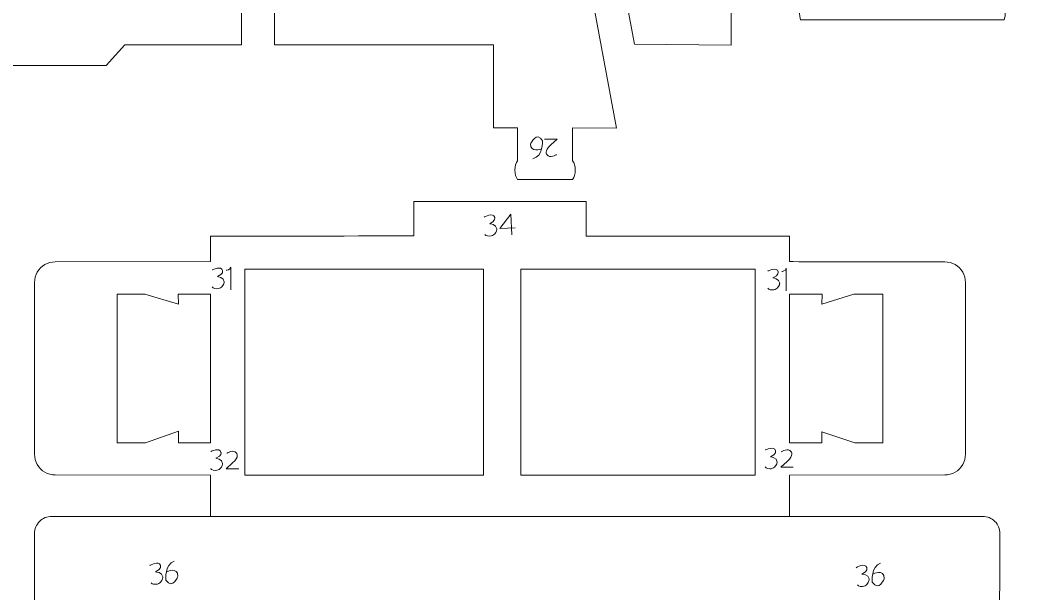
# Model space of a CAD drawing. Header units: centimetres. Extents: x -25 to 25, y -32.5 to 32.5.
# Drawn here: x -17.67 to -8.44, y -6.64 to -1.34 of the extents above; entities that cross this region are included whole.
import ezdxf

# ---------------------------------------------------------------- set-up
doc = ezdxf.new("R2010")
doc.units = ezdxf.units.CM
doc.header["$MEASUREMENT"] = 0
doc.layers.add('Capa 1', color=7, linetype='Continuous')

msp = doc.modelspace()

# ---------------------------------------------------------------- linework, layer by layer
at = {"layer": 'Capa 1', "color": 250, "lineweight": 9}
for points, knots in [([(-10.78065, -0.85936), (-10.78065, -0.85936), (-10.78267, -0.60001), (-10.78267, -0.60001), (-10.78267, -0.60001), (-10.78267, -0.60001), (-11.08868, -0.60018), (-11.08868, -0.60018), (-11.08868, -0.60018), (-11.08868, -0.60018), (-11.08874, -1.56915), (-11.08874, -1.56915), (-11.08874, -1.56915), (-11.08874, -1.56915), (-11.98313, -1.56216), (-11.98313, -1.56216), (-11.98313, -1.56216), (-11.98313, -1.56216), (-12.07889, -1.04873), (-12.07889, -1.04873)], [0, 0, 0, 0, 0.1666667, 0.1666667, 0.1666667, 0.1666667, 0.3333333, 0.3333333, 0.3333333, 0.3333333, 0.5, 0.5, 0.5, 0.5, 0.6666667, 0.6666667, 0.6666667, 0.6666667, 1, 1, 1, 1]), ([(-15.61772, -0.94447), (-15.61772, -0.94447), (-15.61777, -1.56881), (-15.61777, -1.56881), (-15.61777, -1.56881), (-15.61777, -1.56881), (-16.69825, -1.56871), (-16.69825, -1.56871), (-16.69825, -1.56871), (-16.69825, -1.56871), (-16.86813, -1.75963), (-16.86813, -1.75963), (-16.86813, -1.75963), (-16.86813, -1.75963), (-17.82497, -1.75956), (-17.82497, -1.75956), (-17.82497, -1.75956), (-17.82497, -1.75956), (-17.82499, -2.06556), (-17.82499, -2.06556)], [0, 0, 0, 0, 0.1666667, 0.1666667, 0.1666667, 0.1666667, 0.3333333, 0.3333333, 0.3333333, 0.3333333, 0.5, 0.5, 0.5, 0.5, 0.6666667, 0.6666667, 0.6666667, 0.6666667, 1, 1, 1, 1]), ([(-13.06501, -2.64046), (-13.06501, -2.64046), (-13.065, -2.33446), (-13.065, -2.33446), (-13.065, -2.33446), (-13.065, -2.33446), (-13.28825, -2.33444), (-13.28825, -2.33444), (-13.28825, -2.33444), (-13.28825, -2.33444), (-13.28819, -1.56897), (-13.28819, -1.56897), (-13.28819, -1.56897), (-13.28819, -1.56897), (-15.31177, -1.56881), (-15.31177, -1.56881), (-15.31177, -1.56881), (-15.31177, -1.56881), (-15.31174, -0.93998), (-15.31174, -0.93998)], [0, 0, 0, 0, 0.1666667, 0.1666667, 0.1666667, 0.1666667, 0.3333333, 0.3333333, 0.3333333, 0.3333333, 0.5, 0.5, 0.5, 0.5, 0.6666667, 0.6666667, 0.6666667, 0.6666667, 1, 1, 1, 1]), ([(-12.5547, -2.6405), (-12.5547, -2.6405), (-12.55468, -2.3345), (-12.55468, -2.3345), (-12.55468, -2.3345), (-12.55468, -2.3345), (-12.14952, -2.33899), (-12.14952, -2.33899), (-12.14952, -2.33899), (-12.14952, -2.33899), (-12.37816, -1.10734), (-12.37816, -1.10734)], [0, 0, 0, 0, 0.25, 0.25, 0.25, 0.25, 0.5, 0.5, 0.5, 0.5, 1, 1, 1, 1]), ([(-10.44574, -1.33722), (-10.45281, -1.31908), (-10.45749, -1.28738), (-10.45749, -1.25131), (-10.45749, -1.25131), (-10.45749, -1.21525), (-10.45281, -1.18355), (-10.44574, -1.16541)], [0, 0, 0, 0, 0.3333333, 0.3333333, 0.3333333, 0.3333333, 1, 1, 1, 1]), ([(-8.56396, -1.33722), (-8.5569, -1.31908), (-8.55222, -1.28738), (-8.55222, -1.25131), (-8.55222, -1.25131), (-8.55222, -1.21525), (-8.5569, -1.18355), (-8.56396, -1.16541)], [0, 0, 0, 0, 0.3333333, 0.3333333, 0.3333333, 0.3333333, 1, 1, 1, 1]), ([(-0.00595, -9.54774), (-0.00595, -9.54774), (-0.61795, -9.54807), (-0.61795, -9.54807), (-0.61795, -9.54807), (-0.61795, -9.54807), (-0.61855, -8.46366), (-0.61855, -8.46366), (-0.61855, -8.46366), (-0.61855, -8.46366), (-0.31256, -8.46349), (-0.31256, -8.46349), (-0.31256, -8.46349), (-0.31256, -8.46349), (-0.31312, -7.42927), (-0.31312, -7.42927), (-0.31312, -7.42927), (-0.31312, -7.42927), (-1.84491, -5.89917), (-1.84491, -5.89917), (-1.84491, -5.89917), (-1.84491, -5.89917), (-1.8464, -3.16984), (-1.8464, -3.16984), (-1.8464, -3.16984), (-1.8464, -3.16984), (-0.316, -2.21215), (-0.316, -2.21215), (-0.316, -2.21215), (-0.316, -2.21215), (-0.31628, -1.70185), (-0.31628, -1.70185), (-0.31628, -1.70185), (-0.90906, -1.70217), (-3.55744, -1.70364), (-3.65819, -1.70369), (-3.65819, -1.70369), (-3.65819, -1.70369), (-3.65836, -1.3977), (-3.65836, -1.3977), (-3.65836, -1.3977), (-3.65836, -1.3977), (-4.29624, -1.39805), (-4.29624, -1.39805), (-4.29624, -1.39805), (-4.29624, -1.39805), (-4.29607, -1.70404), (-4.29607, -1.70404), (-4.29607, -1.70404), (-4.43664, -1.70412), (-4.81281, -1.70434), (-4.94725, -1.70441), (-4.94725, -1.70441), (-4.94725, -1.70441), (-4.99659, -2.18061), (-4.99659, -2.18061), (-4.99659, -2.18061), (-4.71297, -2.21), (-4.77409, -2.20367), (-4.69223, -2.21214), (-4.69223, -2.21214), (-4.7061, -2.346), (-4.74233, -2.69577), (-4.76432, -2.90804), (-4.76432, -2.90804), (-4.76432, -2.90804), (-5.0687, -2.8765), (-5.0687, -2.8765), (-5.0687, -2.8765), (-5.0687, -2.8765), (-5.39103, -5.98757), (-5.39103, -5.98757), (-5.39103, -5.98757), (-5.39103, -5.98757), (-5.08668, -6.01911), (-5.08668, -6.01911), (-5.08668, -6.01911), (-5.09841, -6.1324), (-5.15633, -6.69144), (-5.15877, -6.715), (-5.15877, -6.715), (-5.15877, -6.715), (-5.46314, -6.68347), (-5.46314, -6.68347), (-5.46314, -6.68347), (-5.46314, -6.68347), (-5.55533, -7.57332), (-5.55533, -7.57332), (-5.55533, -7.57332), (-5.55533, -7.57332), (-5.85655, -7.57778), (-5.85655, -7.57778), (-5.85655, -7.57778), (-5.85655, -7.57778), (-6.10212, -7.64322), (-6.10212, -7.64322), (-6.10212, -7.64322), (-6.10212, -7.64322), (-6.02417, -7.93913), (-6.02417, -7.93913), (-6.02417, -7.93913), (-6.02417, -7.93913), (-6.33434, -8.02178), (-6.33434, -8.02178), (-6.33434, -8.02178), (-6.33434, -8.02178), (-6.41229, -7.72588), (-6.41229, -7.72588), (-6.41229, -7.72588), (-6.41229, -7.72588), (-7.69958, -8.06891), (-7.69958, -8.06891), (-7.69958, -8.06891), (-7.69958, -8.06891), (-7.62163, -8.36481), (-7.62163, -8.36481), (-7.62163, -8.36481), (-7.62163, -8.36481), (-7.93181, -8.44746), (-7.93181, -8.44746), (-7.93181, -8.44746), (-7.93181, -8.44746), (-8.00976, -8.15156), (-8.00976, -8.15156), (-8.00976, -8.15156), (-8.00976, -8.15156), (-8.25532, -8.217), (-8.25532, -8.217), (-8.25532, -8.217), (-8.25532, -8.217), (-8.60527, -8.21719), (-8.60527, -8.21719), (-8.60527, -8.21719), (-8.60527, -8.21719), (-8.60487, -8.92525), (-8.60487, -8.92525), (-8.60487, -8.92525), (-8.60487, -8.92525), (-8.22215, -8.92505), (-8.22215, -8.92505), (-8.22215, -8.92505), (-8.22203, -9.13737), (-8.22339, -9.51578), (-8.22413, -9.56293), (-8.22413, -9.56293), (-8.22413, -9.56293), (-8.60452, -9.56313), (-8.60452, -9.56313), (-8.60452, -9.56313), (-8.60452, -9.56313), (-8.60365, -11.15787), (-8.60365, -11.15787), (-8.60365, -11.15787), (-8.60365, -11.15787), (-8.22092, -11.15766), (-8.22092, -11.15766), (-8.22092, -11.15766), (-8.22081, -11.35058), (-8.222, -11.74636), (-8.2229, -11.79554), (-8.2229, -11.79554), (-8.2229, -11.79554), (-8.6033, -11.79576), (-8.6033, -11.79576), (-8.6033, -11.79576), (-8.6033, -11.79576), (-8.6029, -12.49529), (-8.6029, -12.49529), (-8.6029, -12.49529), (-8.6029, -12.49529), (-7.51849, -12.48618), (-7.51849, -12.48618), (-7.51849, -12.48618), (-7.51849, -12.48618), (-7.51821, -12.99648), (-7.51821, -12.99648), (-7.51821, -12.99648), (-7.51821, -12.99648), (-8.34746, -12.99694), (-8.34746, -12.99694), (-8.34746, -12.99694), (-8.34746, -12.99694), (-8.36412, -12.99804), (-8.36412, -12.99804), (-8.36412, -12.99804), (-8.36412, -12.99804), (-8.38049, -13.00131), (-8.38049, -13.00131), (-8.38049, -13.00131), (-8.38049, -13.00131), (-8.39629, -13.00668), (-8.39629, -13.00668), (-8.39629, -13.00668), (-8.39629, -13.00668), (-8.41125, -13.01407), (-8.41125, -13.01407), (-8.41125, -13.01407), (-8.41125, -13.01407), (-8.42513, -13.02335), (-8.42513, -13.02335), (-8.42513, -13.02335), (-8.42513, -13.02335), (-8.43766, -13.03436), (-8.43766, -13.03436), (-8.43766, -13.03436), (-8.43766, -13.03436), (-8.44866, -13.04692), (-8.44866, -13.04692), (-8.44866, -13.04692), (-8.44866, -13.04692), (-8.45792, -13.06079), (-8.45792, -13.06079), (-8.45792, -13.06079), (-8.45792, -13.06079), (-8.46529, -13.07577), (-8.46529, -13.07577), (-8.46529, -13.07577), (-8.46529, -13.07577), (-8.47066, -13.09157), (-8.47066, -13.09157), (-8.47066, -13.09157), (-8.47066, -13.09157), (-8.4739, -13.10793), (-8.4739, -13.10793), (-8.4739, -13.10793), (-8.4739, -13.10793), (-8.47498, -13.12459), (-8.47498, -13.12459), (-8.47498, -13.12459), (-8.47498, -13.12459), (-8.47481, -13.44353), (-8.47481, -13.44353), (-8.47481, -13.44353), (-8.47481, -13.44353), (-9.11269, -13.44388), (-9.11269, -13.44388), (-9.11269, -13.44388), (-9.11269, -13.44388), (-9.20017, -13.46527), (-9.20017, -13.46527), (-9.20017, -13.46527), (-9.20017, -13.46527), (-9.28461, -13.49662), (-9.28461, -13.49662), (-9.28461, -13.49662), (-9.28461, -13.49662), (-9.36484, -13.53752), (-9.36484, -13.53752), (-9.36484, -13.53752), (-9.36484, -13.53752), (-9.43981, -13.58742), (-9.43981, -13.58742), (-9.43981, -13.58742), (-9.43981, -13.58742), (-9.50853, -13.64564), (-9.50853, -13.64564), (-9.50853, -13.64564), (-9.50853, -13.64564), (-9.57006, -13.71141), (-9.57006, -13.71141), (-9.57006, -13.71141), (-9.57006, -13.71141), (-9.62357, -13.78384), (-9.62357, -13.78384), (-9.62357, -13.78384), (-9.62357, -13.78384), (-9.66835, -13.86197), (-9.66835, -13.86197), (-9.66835, -13.86197), (-9.66835, -13.86197), (-9.70382, -13.94475), (-9.70382, -13.94475), (-9.70382, -13.94475), (-9.70382, -13.94475), (-9.72949, -14.03109), (-9.72949, -14.03109), (-9.72949, -14.03109), (-9.72949, -14.03109), (-9.745, -14.11979), (-9.745, -14.11979), (-9.745, -14.11979), (-9.745, -14.11979), (-9.75016, -14.20971), (-9.75016, -14.20971), (-9.75016, -14.20971), (-9.75016, -14.20971), (-9.74987, -14.72002), (-9.74987, -14.72002), (-9.74987, -14.72002), (-9.74987, -14.72002), (-9.74878, -14.73667), (-9.74878, -14.73667), (-9.74878, -14.73667), (-9.74878, -14.73667), (-9.7455, -14.75304), (-9.7455, -14.75304), (-9.7455, -14.75304), (-9.7455, -14.75304), (-9.74014, -14.76883), (-9.74014, -14.76883), (-9.74014, -14.76883), (-9.74014, -14.76883), (-9.73275, -14.78381), (-9.73275, -14.78381), (-9.73275, -14.78381), (-9.73275, -14.78381), (-9.72347, -14.79768), (-9.72347, -14.79768), (-9.72347, -14.79768), (-9.72347, -14.79768), (-9.71247, -14.8102), (-9.71247, -14.8102), (-9.71247, -14.8102), (-9.71247, -14.8102), (-9.69991, -14.82121), (-9.69991, -14.82121), (-9.69991, -14.82121), (-9.69991, -14.82121), (-9.68604, -14.83047), (-9.68604, -14.83047), (-9.68604, -14.83047), (-9.68604, -14.83047), (-9.67105, -14.83784), (-9.67105, -14.83784), (-9.67105, -14.83784), (-9.67105, -14.83784), (-9.65525, -14.8432), (-9.65525, -14.8432), (-9.65525, -14.8432), (-9.65525, -14.8432), (-9.63887, -14.84644), (-9.63887, -14.84644), (-9.63887, -14.84644), (-9.63887, -14.84644), (-9.62224, -14.84752), (-9.62224, -14.84752), (-9.62224, -14.84752), (-9.62224, -14.84752), (-9.2395, -14.84731), (-9.2395, -14.84731), (-9.2395, -14.84731), (-9.2395, -14.84731), (-9.22285, -14.84621), (-9.22285, -14.84621), (-9.22285, -14.84621), (-9.22285, -14.84621), (-9.20648, -14.84296), (-9.20648, -14.84296), (-9.20648, -14.84296), (-9.20648, -14.84296), (-9.19068, -14.83757), (-9.19068, -14.83757), (-9.19068, -14.83757), (-9.19068, -14.83757), (-9.17572, -14.8302), (-9.17572, -14.8302), (-9.17572, -14.8302), (-9.17572, -14.8302), (-9.16186, -14.82091), (-9.16186, -14.82091), (-9.16186, -14.82091), (-9.16186, -14.82091), (-9.14931, -14.8099), (-9.14931, -14.8099), (-9.14931, -14.8099), (-9.14931, -14.8099), (-9.13831, -14.79734), (-9.13831, -14.79734), (-9.13831, -14.79734), (-9.13831, -14.79734), (-9.12905, -14.78347), (-9.12905, -14.78347), (-9.12905, -14.78347), (-9.12905, -14.78347), (-9.12167, -14.7685), (-9.12167, -14.7685), (-9.12167, -14.7685), (-9.12167, -14.7685), (-9.11632, -14.75269), (-9.11632, -14.75269), (-9.11632, -14.75269), (-9.11632, -14.75269), (-9.11306, -14.73633), (-9.11306, -14.73633), (-9.11306, -14.73633), (-9.11306, -14.73633), (-9.11199, -14.71967), (-9.11199, -14.71967), (-9.11199, -14.71967), (-9.11199, -14.71967), (-9.11214, -14.4537), (-9.11214, -14.4537), (-9.11214, -14.4537), (-9.11214, -14.4537), (-9.11006, -14.4218), (-9.11006, -14.4218), (-9.11006, -14.4218), (-9.11006, -14.4218), (-9.10384, -14.39045), (-9.10384, -14.39045), (-9.10384, -14.39045), (-9.10384, -14.39045), (-9.09359, -14.36018), (-9.09359, -14.36018), (-9.09359, -14.36018), (-9.09359, -14.36018), (-9.07948, -14.33151), (-9.07948, -14.33151), (-9.07948, -14.33151), (-9.07948, -14.33151), (-9.06173, -14.30492), (-9.06173, -14.30492), (-9.06173, -14.30492), (-9.06173, -14.30492), (-9.04066, -14.28087), (-9.04066, -14.28087), (-9.04066, -14.28087), (-9.04066, -14.28087), (-9.01665, -14.25979), (-9.01665, -14.25979), (-9.01665, -14.25979), (-9.01665, -14.25979), (-8.99008, -14.24202), (-8.99008, -14.24202), (-8.99008, -14.24202), (-8.99008, -14.24202), (-8.96143, -14.22788), (-8.96143, -14.22788), (-8.96143, -14.22788), (-8.96143, -14.22788), (-8.93117, -14.21758), (-8.93117, -14.21758), (-8.93117, -14.21758), (-8.93117, -14.21758), (-8.89982, -14.21133), (-8.89982, -14.21133), (-8.89982, -14.21133), (-8.89982, -14.21133), (-8.86793, -14.20922), (-8.86793, -14.20922), (-8.86793, -14.20922), (-8.86793, -14.20922), (-8.47438, -14.20901), (-8.47438, -14.20901), (-8.47438, -14.20901), (-8.47438, -14.20901), (-8.47424, -14.46416), (-8.47424, -14.46416), (-8.47424, -14.46416), (-8.47424, -14.46416), (-8.47315, -14.48081), (-8.47315, -14.48081), (-8.47315, -14.48081), (-8.47315, -14.48081), (-8.46988, -14.49718), (-8.46988, -14.49718), (-8.46988, -14.49718), (-8.46988, -14.49718), (-8.4645, -14.51299), (-8.4645, -14.51299), (-8.4645, -14.51299), (-8.4645, -14.51299), (-8.45711, -14.52794), (-8.45711, -14.52794), (-8.45711, -14.52794), (-8.45711, -14.52794), (-8.44783, -14.54181), (-8.44783, -14.54181), (-8.44783, -14.54181), (-8.44783, -14.54181), (-8.43681, -14.55436), (-8.43681, -14.55436), (-8.43681, -14.55436), (-8.43681, -14.55436), (-8.42426, -14.56535), (-8.42426, -14.56535), (-8.42426, -14.56535), (-8.42426, -14.56535), (-8.4104, -14.57461), (-8.4104, -14.57461), (-8.4104, -14.57461), (-8.4104, -14.57461), (-8.39542, -14.58199), (-8.39542, -14.58199), (-8.39542, -14.58199), (-8.39542, -14.58199), (-8.3796, -14.58733), (-8.3796, -14.58733), (-8.3796, -14.58733), (-8.3796, -14.58733), (-8.36325, -14.59059), (-8.36325, -14.59059), (-8.36325, -14.59059), (-8.36325, -14.59059), (-8.3466, -14.59167), (-8.3466, -14.59167), (-8.3466, -14.59167), (-8.3466, -14.59167), (-2.35073, -14.58837), (-2.35073, -14.58837), (-2.35073, -14.58837), (-2.35073, -14.58837), (-2.35073, -13.94401), (-2.35073, -13.94401), (-2.35073, -13.94401), (-2.35073, -13.94401), (-4.3964, -13.94513), (-4.3964, -13.94513)], [0, 0, 0, 0, 0.0078125, 0.0078125, 0.0078125, 0.0078125, 0.015625, 0.015625, 0.015625, 0.015625, 0.0234375, 0.0234375, 0.0234375, 0.0234375, 0.03125, 0.03125, 0.03125, 0.03125, 0.0390625, 0.0390625, 0.0390625, 0.0390625, 0.046875, 0.046875, 0.046875, 0.046875, 0.0546875, 0.0546875, 0.0546875, 0.0546875, 0.0625, 0.0625, 0.0625, 0.0625, 0.0703125, 0.0703125, 0.0703125, 0.0703125, 0.078125, 0.078125, 0.078125, 0.078125, 0.0859375, 0.0859375, 0.0859375, 0.0859375, 0.09375, 0.09375, 0.09375, 0.09375, 0.1015625, 0.1015625, 0.1015625, 0.1015625, 0.109375, 0.109375, 0.109375, 0.109375, 0.1171875, 0.1171875, 0.1171875, 0.1171875, 0.125, 0.125, 0.125, 0.125, 0.1328125, 0.1328125, 0.1328125, 0.1328125, 0.140625, 0.140625, 0.140625, 0.140625, 0.1484375, 0.1484375, 0.1484375, 0.1484375, 0.15625, 0.15625, 0.15625, 0.15625, 0.1640625, 0.1640625, 0.1640625, 0.1640625, 0.171875, 0.171875, 0.171875, 0.171875, 0.1796875, 0.1796875, 0.1796875, 0.1796875, 0.1875, 0.1875, 0.1875, 0.1875, 0.1953125, 0.1953125, 0.1953125, 0.1953125, 0.203125, 0.203125, 0.203125, 0.203125, 0.2109375, 0.2109375, 0.2109375, 0.2109375, 0.21875, 0.21875, 0.21875, 0.21875, 0.2265625, 0.2265625, 0.2265625, 0.2265625, 0.234375, 0.234375, 0.234375, 0.234375, 0.2421875, 0.2421875, 0.2421875, 0.2421875, 0.25, 0.25, 0.25, 0.25, 0.2578125, 0.2578125, 0.2578125, 0.2578125, 0.265625, 0.265625, 0.265625, 0.265625, 0.2734375, 0.2734375, 0.2734375, 0.2734375, 0.28125, 0.28125, 0.28125, 0.28125, 0.2890625, 0.2890625, 0.2890625, 0.2890625, 0.296875, 0.296875, 0.296875, 0.296875, 0.3046875, 0.3046875, 0.3046875, 0.3046875, 0.3125, 0.3125, 0.3125, 0.3125, 0.3203125, 0.3203125, 0.3203125, 0.3203125, 0.328125, 0.328125, 0.328125, 0.328125, 0.3359375, 0.3359375, 0.3359375, 0.3359375, 0.34375, 0.34375, 0.34375, 0.34375, 0.3515625, 0.3515625, 0.3515625, 0.3515625, 0.359375, 0.359375, 0.359375, 0.359375, 0.3671875, 0.3671875, 0.3671875, 0.3671875, 0.375, 0.375, 0.375, 0.375, 0.3828125, 0.3828125, 0.3828125, 0.3828125, 0.390625, 0.390625, 0.390625, 0.390625, 0.3984375, 0.3984375, 0.3984375, 0.3984375, 0.40625, 0.40625, 0.40625, 0.40625, 0.4140625, 0.4140625, 0.4140625, 0.4140625, 0.421875, 0.421875, 0.421875, 0.421875, 0.4296875, 0.4296875, 0.4296875, 0.4296875, 0.4375, 0.4375, 0.4375, 0.4375, 0.4453125, 0.4453125, 0.4453125, 0.4453125, 0.453125, 0.453125, 0.453125, 0.453125, 0.4609375, 0.4609375, 0.4609375, 0.4609375, 0.46875, 0.46875, 0.46875, 0.46875, 0.4765625, 0.4765625, 0.4765625, 0.4765625, 0.484375, 0.484375, 0.484375, 0.484375, 0.4921875, 0.4921875, 0.4921875, 0.4921875, 0.5, 0.5, 0.5, 0.5, 0.5078125, 0.5078125, 0.5078125, 0.5078125, 0.515625, 0.515625, 0.515625, 0.515625, 0.5234375, 0.5234375, 0.5234375, 0.5234375, 0.53125, 0.53125, 0.53125, 0.53125, 0.5390625, 0.5390625, 0.5390625, 0.5390625, 0.546875, 0.546875, 0.546875, 0.546875, 0.5546875, 0.5546875, 0.5546875, 0.5546875, 0.5625, 0.5625, 0.5625, 0.5625, 0.5703125, 0.5703125, 0.5703125, 0.5703125, 0.578125, 0.578125, 0.578125, 0.578125, 0.5859375, 0.5859375, 0.5859375, 0.5859375, 0.59375, 0.59375, 0.59375, 0.59375, 0.6015625, 0.6015625, 0.6015625, 0.6015625, 0.609375, 0.609375, 0.609375, 0.609375, 0.6171875, 0.6171875, 0.6171875, 0.6171875, 0.625, 0.625, 0.625, 0.625, 0.6328125, 0.6328125, 0.6328125, 0.6328125, 0.640625, 0.640625, 0.640625, 0.640625, 0.6484375, 0.6484375, 0.6484375, 0.6484375, 0.65625, 0.65625, 0.65625, 0.65625, 0.6640625, 0.6640625, 0.6640625, 0.6640625, 0.671875, 0.671875, 0.671875, 0.671875, 0.6796875, 0.6796875, 0.6796875, 0.6796875, 0.6875, 0.6875, 0.6875, 0.6875, 0.6953125, 0.6953125, 0.6953125, 0.6953125, 0.703125, 0.703125, 0.703125, 0.703125, 0.7109375, 0.7109375, 0.7109375, 0.7109375, 0.71875, 0.71875, 0.71875, 0.71875, 0.7265625, 0.7265625, 0.7265625, 0.7265625, 0.734375, 0.734375, 0.734375, 0.734375, 0.7421875, 0.7421875, 0.7421875, 0.7421875, 0.75, 0.75, 0.75, 0.75, 0.7578125, 0.7578125, 0.7578125, 0.7578125, 0.765625, 0.765625, 0.765625, 0.765625, 0.7734375, 0.7734375, 0.7734375, 0.7734375, 0.78125, 0.78125, 0.78125, 0.78125, 0.7890625, 0.7890625, 0.7890625, 0.7890625, 0.796875, 0.796875, 0.796875, 0.796875, 0.8046875, 0.8046875, 0.8046875, 0.8046875, 0.8125, 0.8125, 0.8125, 0.8125, 0.8203125, 0.8203125, 0.8203125, 0.8203125, 0.828125, 0.828125, 0.828125, 0.828125, 0.8359375, 0.8359375, 0.8359375, 0.8359375, 0.84375, 0.84375, 0.84375, 0.84375, 0.8515625, 0.8515625, 0.8515625, 0.8515625, 0.859375, 0.859375, 0.859375, 0.859375, 0.8671875, 0.8671875, 0.8671875, 0.8671875, 0.875, 0.875, 0.875, 0.875, 0.8828125, 0.8828125, 0.8828125, 0.8828125, 0.890625, 0.890625, 0.890625, 0.890625, 0.8984375, 0.8984375, 0.8984375, 0.8984375, 0.90625, 0.90625, 0.90625, 0.90625, 0.9140625, 0.9140625, 0.9140625, 0.9140625, 0.921875, 0.921875, 0.921875, 0.921875, 0.9296875, 0.9296875, 0.9296875, 0.9296875, 0.9375, 0.9375, 0.9375, 0.9375, 0.9453125, 0.9453125, 0.9453125, 0.9453125, 0.953125, 0.953125, 0.953125, 0.953125, 0.9609375, 0.9609375, 0.9609375, 0.9609375, 0.96875, 0.96875, 0.96875, 0.96875, 0.9765625, 0.9765625, 0.9765625, 0.9765625, 0.984375, 0.984375, 0.984375, 0.984375, 1, 1, 1, 1]), ([(-13.06501, -2.81235), (-13.07913, -2.79422), (-13.0885, -2.76252), (-13.0885, -2.72645), (-13.0885, -2.72645), (-13.0885, -2.69038), (-13.07913, -2.65868), (-13.06501, -2.64054)], [0, 0, 0, 0, 0.3333333, 0.3333333, 0.3333333, 0.3333333, 1, 1, 1, 1]), ([(-12.5547, -2.81231), (-12.54057, -2.79418), (-12.53121, -2.76248), (-12.53121, -2.72641), (-12.53121, -2.72641), (-12.53121, -2.69034), (-12.54057, -2.65864), (-12.5547, -2.6405)], [0, 0, 0, 0, 0.3333333, 0.3333333, 0.3333333, 0.3333333, 1, 1, 1, 1]), ([(-15.90597, -5.9304), (-15.90597, -5.87184), (-15.90597, -5.64149), (-15.90597, -5.55004), (-15.90597, -5.55004), (-15.90597, -5.55004), (-17.34122, -5.54766), (-17.34122, -5.54766), (-17.34122, -5.54766), (-17.34122, -5.54766), (-17.3662, -5.54602), (-17.3662, -5.54602), (-17.3662, -5.54602), (-17.3662, -5.54602), (-17.39075, -5.54113), (-17.39075, -5.54113), (-17.39075, -5.54113), (-17.39075, -5.54113), (-17.41446, -5.5331), (-17.41446, -5.5331), (-17.41446, -5.5331), (-17.41446, -5.5331), (-17.43691, -5.52202), (-17.43691, -5.52202), (-17.43691, -5.52202), (-17.43691, -5.52202), (-17.45773, -5.50812), (-17.45773, -5.50812), (-17.45773, -5.50812), (-17.45773, -5.50812), (-17.47654, -5.49161), (-17.47654, -5.49161), (-17.47654, -5.49161), (-17.47654, -5.49161), (-17.49305, -5.47279), (-17.49305, -5.47279), (-17.49305, -5.47279), (-17.49305, -5.47279), (-17.50695, -5.45198), (-17.50695, -5.45198), (-17.50695, -5.45198), (-17.50695, -5.45198), (-17.51803, -5.42953), (-17.51803, -5.42953), (-17.51803, -5.42953), (-17.51803, -5.42953), (-17.52608, -5.40582), (-17.52608, -5.40582), (-17.52608, -5.40582), (-17.52608, -5.40582), (-17.53095, -5.38127), (-17.53095, -5.38127), (-17.53095, -5.38127), (-17.53095, -5.38127), (-17.53259, -5.35629), (-17.53259, -5.35629), (-17.53259, -5.35629), (-17.53259, -5.35629), (-17.53259, -3.76688), (-17.53259, -3.76688), (-17.53259, -3.76688), (-17.53259, -3.76688), (-17.53095, -3.7419), (-17.53095, -3.7419), (-17.53095, -3.7419), (-17.53095, -3.7419), (-17.52608, -3.71734), (-17.52608, -3.71734), (-17.52608, -3.71734), (-17.52608, -3.71734), (-17.51803, -3.69365), (-17.51803, -3.69365), (-17.51803, -3.69365), (-17.51803, -3.69365), (-17.50695, -3.6712), (-17.50695, -3.6712), (-17.50695, -3.6712), (-17.50695, -3.6712), (-17.49305, -3.65038), (-17.49305, -3.65038), (-17.49305, -3.65038), (-17.49305, -3.65038), (-17.47654, -3.63156), (-17.47654, -3.63156), (-17.47654, -3.63156), (-17.47654, -3.63156), (-17.45773, -3.61506), (-17.45773, -3.61506), (-17.45773, -3.61506), (-17.45773, -3.61506), (-17.43691, -3.60115), (-17.43691, -3.60115), (-17.43691, -3.60115), (-17.43691, -3.60115), (-17.41446, -3.59008), (-17.41446, -3.59008), (-17.41446, -3.59008), (-17.41446, -3.59008), (-17.39075, -3.58203), (-17.39075, -3.58203), (-17.39075, -3.58203), (-17.39075, -3.58203), (-17.3662, -3.57714), (-17.3662, -3.57714), (-17.3662, -3.57714), (-17.3662, -3.57714), (-17.34122, -3.57551), (-17.34122, -3.57551), (-17.34122, -3.57551), (-17.34122, -3.57551), (-15.90597, -3.57312), (-15.90597, -3.57312), (-15.90597, -3.57312), (-15.90597, -3.50924), (-15.90597, -3.37678), (-15.90597, -3.33674), (-15.90597, -3.33674), (-15.52619, -3.33674), (-14.36641, -3.33744), (-14.02317, -3.33436), (-14.02317, -3.33436), (-14.02317, -3.33436), (-14.02317, -3.01824), (-14.02317, -3.01824), (-14.02317, -3.01824), (-14.02317, -3.01824), (-12.4305, -3.01824), (-12.4305, -3.01824), (-12.4305, -3.01824), (-12.4305, -3.34311), (-12.4305, -3.21688), (-12.4305, -3.33674), (-12.4305, -3.33674), (-12.4305, -3.33674), (-10.5477, -3.33674), (-10.5477, -3.33674), (-10.5477, -3.33674), (-10.5477, -3.33674), (-10.5477, -3.57313), (-10.5477, -3.57313), (-10.5477, -3.57313), (-10.43181, -3.57551), (-9.34742, -3.57551), (-9.11244, -3.57551), (-9.11244, -3.57551), (-9.11244, -3.57551), (-9.08746, -3.57714), (-9.08746, -3.57714), (-9.08746, -3.57714), (-9.08746, -3.57714), (-9.06291, -3.58203), (-9.06291, -3.58203), (-9.06291, -3.58203), (-9.06291, -3.58203), (-9.03921, -3.59008), (-9.03921, -3.59008), (-9.03921, -3.59008), (-9.03921, -3.59008), (-9.01676, -3.60115), (-9.01676, -3.60115), (-9.01676, -3.60115), (-9.01676, -3.60115), (-8.99594, -3.61506), (-8.99594, -3.61506), (-8.99594, -3.61506), (-8.99594, -3.61506), (-8.97712, -3.63156), (-8.97712, -3.63156), (-8.97712, -3.63156), (-8.97712, -3.63156), (-8.96062, -3.65038), (-8.96062, -3.65038), (-8.96062, -3.65038), (-8.96062, -3.65038), (-8.94671, -3.6712), (-8.94671, -3.6712), (-8.94671, -3.6712), (-8.94671, -3.6712), (-8.93564, -3.69365), (-8.93564, -3.69365), (-8.93564, -3.69365), (-8.93564, -3.69365), (-8.92759, -3.71734), (-8.92759, -3.71734), (-8.92759, -3.71734), (-8.92759, -3.71734), (-8.92271, -3.7419), (-8.92271, -3.7419), (-8.92271, -3.7419), (-8.92271, -3.7419), (-8.92107, -3.76688), (-8.92107, -3.76688), (-8.92107, -3.76688), (-8.92107, -3.76688), (-8.92107, -5.35629), (-8.92107, -5.35629), (-8.92107, -5.35629), (-8.92107, -5.35629), (-8.92271, -5.38127), (-8.92271, -5.38127), (-8.92271, -5.38127), (-8.92271, -5.38127), (-8.92759, -5.40582), (-8.92759, -5.40582), (-8.92759, -5.40582), (-8.92759, -5.40582), (-8.93564, -5.42953), (-8.93564, -5.42953), (-8.93564, -5.42953), (-8.93564, -5.42953), (-8.94671, -5.45198), (-8.94671, -5.45198), (-8.94671, -5.45198), (-8.94671, -5.45198), (-8.96062, -5.47279), (-8.96062, -5.47279), (-8.96062, -5.47279), (-8.96062, -5.47279), (-8.97712, -5.49161), (-8.97712, -5.49161), (-8.97712, -5.49161), (-8.97712, -5.49161), (-8.99594, -5.50812), (-8.99594, -5.50812), (-8.99594, -5.50812), (-8.99594, -5.50812), (-9.01676, -5.52202), (-9.01676, -5.52202), (-9.01676, -5.52202), (-9.01676, -5.52202), (-9.03921, -5.5331), (-9.03921, -5.5331), (-9.03921, -5.5331), (-9.03921, -5.5331), (-9.06291, -5.54113), (-9.06291, -5.54113), (-9.06291, -5.54113), (-9.06291, -5.54113), (-9.08746, -5.54602), (-9.08746, -5.54602), (-9.08746, -5.54602), (-9.08746, -5.54602), (-9.11244, -5.54766), (-9.11244, -5.54766), (-9.11244, -5.54766), (-9.11244, -5.54766), (-10.5477, -5.55001), (-10.5477, -5.55001), (-10.5477, -5.55001), (-10.5477, -5.61718), (-10.5477, -5.87302), (-10.5477, -5.9304)], [0, 0, 0, 0, 0.015625, 0.015625, 0.015625, 0.015625, 0.03125, 0.03125, 0.03125, 0.03125, 0.046875, 0.046875, 0.046875, 0.046875, 0.0625, 0.0625, 0.0625, 0.0625, 0.078125, 0.078125, 0.078125, 0.078125, 0.09375, 0.09375, 0.09375, 0.09375, 0.109375, 0.109375, 0.109375, 0.109375, 0.125, 0.125, 0.125, 0.125, 0.140625, 0.140625, 0.140625, 0.140625, 0.15625, 0.15625, 0.15625, 0.15625, 0.171875, 0.171875, 0.171875, 0.171875, 0.1875, 0.1875, 0.1875, 0.1875, 0.203125, 0.203125, 0.203125, 0.203125, 0.21875, 0.21875, 0.21875, 0.21875, 0.234375, 0.234375, 0.234375, 0.234375, 0.25, 0.25, 0.25, 0.25, 0.265625, 0.265625, 0.265625, 0.265625, 0.28125, 0.28125, 0.28125, 0.28125, 0.296875, 0.296875, 0.296875, 0.296875, 0.3125, 0.3125, 0.3125, 0.3125, 0.328125, 0.328125, 0.328125, 0.328125, 0.34375, 0.34375, 0.34375, 0.34375, 0.359375, 0.359375, 0.359375, 0.359375, 0.375, 0.375, 0.375, 0.375, 0.390625, 0.390625, 0.390625, 0.390625, 0.40625, 0.40625, 0.40625, 0.40625, 0.421875, 0.421875, 0.421875, 0.421875, 0.4375, 0.4375, 0.4375, 0.4375, 0.453125, 0.453125, 0.453125, 0.453125, 0.46875, 0.46875, 0.46875, 0.46875, 0.484375, 0.484375, 0.484375, 0.484375, 0.5, 0.5, 0.5, 0.5, 0.515625, 0.515625, 0.515625, 0.515625, 0.53125, 0.53125, 0.53125, 0.53125, 0.546875, 0.546875, 0.546875, 0.546875, 0.5625, 0.5625, 0.5625, 0.5625, 0.578125, 0.578125, 0.578125, 0.578125, 0.59375, 0.59375, 0.59375, 0.59375, 0.609375, 0.609375, 0.609375, 0.609375, 0.625, 0.625, 0.625, 0.625, 0.640625, 0.640625, 0.640625, 0.640625, 0.65625, 0.65625, 0.65625, 0.65625, 0.671875, 0.671875, 0.671875, 0.671875, 0.6875, 0.6875, 0.6875, 0.6875, 0.703125, 0.703125, 0.703125, 0.703125, 0.71875, 0.71875, 0.71875, 0.71875, 0.734375, 0.734375, 0.734375, 0.734375, 0.75, 0.75, 0.75, 0.75, 0.765625, 0.765625, 0.765625, 0.765625, 0.78125, 0.78125, 0.78125, 0.78125, 0.796875, 0.796875, 0.796875, 0.796875, 0.8125, 0.8125, 0.8125, 0.8125, 0.828125, 0.828125, 0.828125, 0.828125, 0.84375, 0.84375, 0.84375, 0.84375, 0.859375, 0.859375, 0.859375, 0.859375, 0.875, 0.875, 0.875, 0.875, 0.890625, 0.890625, 0.890625, 0.890625, 0.90625, 0.90625, 0.90625, 0.90625, 0.921875, 0.921875, 0.921875, 0.921875, 0.9375, 0.9375, 0.9375, 0.9375, 0.953125, 0.953125, 0.953125, 0.953125, 0.96875, 0.96875, 0.96875, 0.96875, 1, 1, 1, 1]), ([(-13.37993, -5.5509), (-13.37993, -5.5509), (-15.58703, -5.5509), (-15.58703, -5.5509), (-15.58703, -5.5509), (-15.58703, -5.5509), (-15.58703, -3.64254), (-15.58703, -3.64254), (-15.58703, -3.64254), (-15.58703, -3.64254), (-13.37993, -3.64254), (-13.37993, -3.64254), (-13.37993, -3.64254), (-13.37993, -3.64254), (-13.37993, -5.5509), (-13.37993, -5.5509)], [0, 0, 0, 0, 0.2, 0.2, 0.2, 0.2, 0.4, 0.4, 0.4, 0.4, 0.6, 0.6, 0.6, 0.6, 1, 1, 1, 1]), ([(-13.03546, -3.64254), (-13.03546, -3.64254), (-10.86664, -3.64254), (-10.86664, -3.64254), (-10.86664, -3.64254), (-10.86664, -3.64254), (-10.86664, -5.5509), (-10.86664, -5.5509), (-10.86664, -5.5509), (-10.86664, -5.5509), (-13.03546, -5.5509), (-13.03546, -5.5509), (-13.03546, -5.5509), (-13.03546, -5.5509), (-13.03546, -3.64254), (-13.03546, -3.64254)], [0, 0, 0, 0, 0.2, 0.2, 0.2, 0.2, 0.4, 0.4, 0.4, 0.4, 0.6, 0.6, 0.6, 0.6, 1, 1, 1, 1]), ([(-16.76712, -5.24946), (-16.76712, -5.24946), (-16.50625, -5.24946), (-16.50625, -5.24946), (-16.50625, -5.24946), (-16.50625, -5.24946), (-16.20073, -5.14161), (-16.20073, -5.14161), (-16.20073, -5.14161), (-16.20073, -5.14161), (-16.20185, -5.24946), (-16.20185, -5.24946), (-16.20185, -5.24946), (-16.20185, -5.24946), (-15.90597, -5.24946), (-15.90597, -5.24946), (-15.90597, -5.24946), (-15.90597, -5.01516), (-15.90597, -3.99144), (-15.90597, -3.87312), (-15.90597, -3.87312), (-15.90597, -3.87312), (-16.2041, -3.87312), (-16.2041, -3.87312), (-16.2041, -3.87312), (-16.2041, -3.87312), (-16.20072, -3.96707), (-16.20072, -3.96707), (-16.20072, -3.96707), (-16.20072, -3.96707), (-16.51188, -3.87312), (-16.51188, -3.87312), (-16.51188, -3.87312), (-16.51188, -3.87312), (-16.76712, -3.87312), (-16.76712, -3.87312), (-16.76712, -3.87312), (-16.76712, -3.87312), (-16.76712, -5.24946), (-16.76712, -5.24946)], [0, 0, 0, 0, 0.0909091, 0.0909091, 0.0909091, 0.0909091, 0.1818182, 0.1818182, 0.1818182, 0.1818182, 0.2727273, 0.2727273, 0.2727273, 0.2727273, 0.3636364, 0.3636364, 0.3636364, 0.3636364, 0.4545455, 0.4545455, 0.4545455, 0.4545455, 0.5454545, 0.5454545, 0.5454545, 0.5454545, 0.6363636, 0.6363636, 0.6363636, 0.6363636, 0.7272727, 0.7272727, 0.7272727, 0.7272727, 0.8181818, 0.8181818, 0.8181818, 0.8181818, 1, 1, 1, 1]), ([(-9.68654, -5.25005), (-9.68654, -5.25005), (-9.94599, -5.25005), (-9.94599, -5.25005), (-9.94599, -5.25005), (-9.94599, -5.25005), (-10.24958, -5.14794), (-10.24958, -5.14794), (-10.24958, -5.14794), (-10.24958, -5.14794), (-10.24844, -5.25005), (-10.24844, -5.25005), (-10.24844, -5.25005), (-10.24844, -5.25005), (-10.5477, -5.25005), (-10.5477, -5.25005), (-10.5477, -5.25005), (-10.5477, -5.16418), (-10.5477, -4.02167), (-10.5477, -3.87313), (-10.5477, -3.87313), (-10.5477, -3.87313), (-10.24732, -3.87313), (-10.24732, -3.87313), (-10.24732, -3.87313), (-10.24732, -3.87313), (-10.24957, -3.96712), (-10.24957, -3.96712), (-10.24957, -3.96712), (-10.24957, -3.96712), (-9.95271, -3.87313), (-9.95271, -3.87313), (-9.95271, -3.87313), (-9.95271, -3.87313), (-9.68654, -3.87313), (-9.68654, -3.87313), (-9.68654, -3.87313), (-9.68654, -3.87313), (-9.68654, -5.25005), (-9.68654, -5.25005)], [0, 0, 0, 0, 0.0909091, 0.0909091, 0.0909091, 0.0909091, 0.1818182, 0.1818182, 0.1818182, 0.1818182, 0.2727273, 0.2727273, 0.2727273, 0.2727273, 0.3636364, 0.3636364, 0.3636364, 0.3636364, 0.4545455, 0.4545455, 0.4545455, 0.4545455, 0.5454545, 0.5454545, 0.5454545, 0.5454545, 0.6363636, 0.6363636, 0.6363636, 0.6363636, 0.7272727, 0.7272727, 0.7272727, 0.7272727, 0.8181818, 0.8181818, 0.8181818, 0.8181818, 1, 1, 1, 1]), ([(-8.60242, -8.96038), (-8.60239, -9.00265), (-8.61916, -9.04319), (-8.64903, -9.0731), (-8.64903, -9.0731), (-8.67889, -9.10301), (-8.71962, -9.11983), (-8.76189, -9.11986), (-8.76189, -9.11986), (-8.76189, -9.11986), (-17.37341, -9.11986), (-17.37341, -9.11986), (-17.37341, -9.11986), (-17.41568, -9.11988), (-17.45623, -9.10312), (-17.48613, -9.07324), (-17.48613, -9.07324), (-17.51604, -9.04338), (-17.53286, -9.00265), (-17.53289, -8.96038), (-17.53289, -8.96038), (-17.53289, -8.96038), (-17.53289, -6.08987), (-17.53289, -6.08987), (-17.53289, -6.08987), (-17.53291, -6.04761), (-17.51615, -6.00706), (-17.48628, -5.97715), (-17.48628, -5.97715), (-17.45641, -5.94724), (-17.41568, -5.93043), (-17.37341, -5.9304), (-17.37341, -5.9304), (-17.37341, -5.9304), (-8.76189, -5.9304), (-8.76189, -5.9304), (-8.76189, -5.9304), (-8.71962, -5.93038), (-8.67908, -5.94714), (-8.64917, -5.97701), (-8.64917, -5.97701), (-8.61926, -6.00688), (-8.60244, -6.04761), (-8.60242, -6.08987), (-8.60242, -6.08987), (-8.60242, -6.08987), (-8.61027, -8.21719), (-8.61027, -8.21719)], [0, 0, 0, 0, 0.0769231, 0.0769231, 0.0769231, 0.0769231, 0.1538462, 0.1538462, 0.1538462, 0.1538462, 0.2307692, 0.2307692, 0.2307692, 0.2307692, 0.3076923, 0.3076923, 0.3076923, 0.3076923, 0.3846154, 0.3846154, 0.3846154, 0.3846154, 0.4615385, 0.4615385, 0.4615385, 0.4615385, 0.5384615, 0.5384615, 0.5384615, 0.5384615, 0.6153846, 0.6153846, 0.6153846, 0.6153846, 0.6923077, 0.6923077, 0.6923077, 0.6923077, 0.7692308, 0.7692308, 0.7692308, 0.7692308, 0.8461538, 0.8461538, 0.8461538, 0.8461538, 1, 1, 1, 1])]:
    msp.add_open_spline(points, degree=3, knots=knots, dxfattribs=at)
for points in [[(-8.56396, -1.33722), (-8.56396, -1.33722), (-10.44574, -1.33722), (-10.44574, -1.33722)], [(-13.06501, -2.81235), (-13.06501, -2.81235), (-12.5547, -2.81231), (-12.5547, -2.81231)]]:
    msp.add_open_spline(points, degree=3, dxfattribs=at)
at = {"layer": 'Capa 1', "color": 22, "lineweight": 9}
for points, knots in [([(-12.84434, -2.53051), (-12.84434, -2.53051), (-12.94818, -2.57106), (-12.94323, -2.4824), (-12.94323, -2.4824), (-12.94323, -2.4824), (-12.88804, -2.36063), (-12.83278, -2.45632), (-12.83278, -2.45632), (-12.83278, -2.45632), (-12.82784, -2.60139), (-12.92175, -2.62115)], [0, 0, 0, 0, 0.25, 0.25, 0.25, 0.25, 0.5, 0.5, 0.5, 0.5, 1, 1, 1, 1]), ([(-12.75647, -2.49339), (-12.75647, -2.49339), (-12.69839, -2.43901), (-12.69839, -2.43901), (-12.69839, -2.43901), (-12.69839, -2.43901), (-12.81371, -2.43901), (-12.81371, -2.43901)], [0, 0, 0, 0, 0.3333333, 0.3333333, 0.3333333, 0.3333333, 1, 1, 1, 1]), ([(-12.70455, -2.58363), (-12.70455, -2.58363), (-12.76638, -2.62444), (-12.79354, -2.58363), (-12.79354, -2.58363), (-12.79354, -2.58363), (-12.82446, -2.55273), (-12.75647, -2.49339)], [0, 0, 0, 0, 0.3333333, 0.3333333, 0.3333333, 0.3333333, 1, 1, 1, 1]), ([(-13.36587, -3.32184), (-13.36587, -3.32184), (-13.35766, -3.34034), (-13.32098, -3.33746), (-13.32098, -3.33746), (-13.30194, -3.33597), (-13.28859, -3.32854), (-13.27904, -3.3203), (-13.27904, -3.3203), (-13.25575, -3.30015), (-13.25584, -3.27051), (-13.25584, -3.27051), (-13.25584, -3.27051), (-13.25899, -3.22806), (-13.32174, -3.22268), (-13.32174, -3.22268), (-13.32174, -3.22268), (-13.26167, -3.19722), (-13.27575, -3.16504), (-13.27575, -3.16504), (-13.27575, -3.16504), (-13.28682, -3.11507), (-13.37308, -3.16183), (-13.37308, -3.16183)], [0, 0, 0, 0, 0.1428571, 0.1428571, 0.1428571, 0.1428571, 0.2857143, 0.2857143, 0.2857143, 0.2857143, 0.4285714, 0.4285714, 0.4285714, 0.4285714, 0.5714286, 0.5714286, 0.5714286, 0.5714286, 0.7142857, 0.7142857, 0.7142857, 0.7142857, 1, 1, 1, 1]), ([(-13.0855, -3.25968), (-13.0855, -3.25968), (-13.22781, -3.26609), (-13.22781, -3.26609), (-13.22781, -3.26609), (-13.22781, -3.26609), (-13.12643, -3.13532), (-13.12643, -3.13532), (-13.12643, -3.13532), (-13.12643, -3.13532), (-13.11658, -3.32674), (-13.11658, -3.32674)], [0, 0, 0, 0, 0.25, 0.25, 0.25, 0.25, 0.5, 0.5, 0.5, 0.5, 1, 1, 1, 1]), ([(-15.88829, -3.80671), (-15.88829, -3.80671), (-15.88106, -3.82519), (-15.84501, -3.82399), (-15.84501, -3.82399), (-15.8263, -3.82337), (-15.8129, -3.81668), (-15.80318, -3.80903), (-15.80318, -3.80903), (-15.77948, -3.79033), (-15.77826, -3.76129), (-15.77826, -3.76129), (-15.77826, -3.76129), (-15.77948, -3.71958), (-15.8407, -3.71154), (-15.8407, -3.71154), (-15.8407, -3.71154), (-15.78074, -3.68925), (-15.79311, -3.65712), (-15.79311, -3.65712), (-15.79311, -3.65712), (-15.80175, -3.60769), (-15.88829, -3.64968), (-15.88829, -3.64968)], [0, 0, 0, 0, 0.1428571, 0.1428571, 0.1428571, 0.1428571, 0.2857143, 0.2857143, 0.2857143, 0.2857143, 0.4285714, 0.4285714, 0.4285714, 0.4285714, 0.5714286, 0.5714286, 0.5714286, 0.5714286, 0.7142857, 0.7142857, 0.7142857, 0.7142857, 1, 1, 1, 1]), ([(-10.74946, -3.81802), (-10.74946, -3.81802), (-10.74223, -3.8365), (-10.70618, -3.8353), (-10.70618, -3.8353), (-10.68747, -3.83468), (-10.67407, -3.82799), (-10.66435, -3.82034), (-10.66435, -3.82034), (-10.64065, -3.80164), (-10.63943, -3.7726), (-10.63943, -3.7726), (-10.63943, -3.7726), (-10.64065, -3.73089), (-10.70187, -3.72285), (-10.70187, -3.72285), (-10.70187, -3.72285), (-10.64191, -3.70056), (-10.65428, -3.66843), (-10.65428, -3.66843), (-10.65428, -3.66843), (-10.66292, -3.619), (-10.74946, -3.66099), (-10.74946, -3.66099)], [0, 0, 0, 0, 0.1428571, 0.1428571, 0.1428571, 0.1428571, 0.2857143, 0.2857143, 0.2857143, 0.2857143, 0.4285714, 0.4285714, 0.4285714, 0.4285714, 0.5714286, 0.5714286, 0.5714286, 0.5714286, 0.7142857, 0.7142857, 0.7142857, 0.7142857, 1, 1, 1, 1]), ([(-15.90269, -5.48784), (-15.90269, -5.48784), (-15.89546, -5.50632), (-15.85941, -5.50512), (-15.85941, -5.50512), (-15.8407, -5.5045), (-15.8273, -5.49781), (-15.81758, -5.49016), (-15.81758, -5.49016), (-15.79388, -5.47146), (-15.79266, -5.44242), (-15.79266, -5.44242), (-15.79266, -5.44242), (-15.79388, -5.40071), (-15.8551, -5.39267), (-15.8551, -5.39267), (-15.8551, -5.39267), (-15.79514, -5.37038), (-15.80751, -5.33825), (-15.80751, -5.33825), (-15.80751, -5.33825), (-15.81615, -5.28882), (-15.90269, -5.33081), (-15.90269, -5.33081)], [0, 0, 0, 0, 0.1428571, 0.1428571, 0.1428571, 0.1428571, 0.2857143, 0.2857143, 0.2857143, 0.2857143, 0.4285714, 0.4285714, 0.4285714, 0.4285714, 0.5714286, 0.5714286, 0.5714286, 0.5714286, 0.7142857, 0.7142857, 0.7142857, 0.7142857, 1, 1, 1, 1]), ([(-15.75239, -5.34644), (-15.75239, -5.34644), (-15.69056, -5.30563), (-15.6634, -5.34644), (-15.6634, -5.34644), (-15.6634, -5.34644), (-15.63248, -5.37734), (-15.70047, -5.43668)], [0, 0, 0, 0, 0.3333333, 0.3333333, 0.3333333, 0.3333333, 1, 1, 1, 1]), ([(-10.77342, -5.4735), (-10.77342, -5.4735), (-10.76619, -5.49198), (-10.73014, -5.49078), (-10.73014, -5.49078), (-10.71143, -5.49016), (-10.69803, -5.48347), (-10.68831, -5.47582), (-10.68831, -5.47582), (-10.66461, -5.45712), (-10.66339, -5.42808), (-10.66339, -5.42808), (-10.66339, -5.42808), (-10.66461, -5.38637), (-10.72583, -5.37833), (-10.72583, -5.37833), (-10.72583, -5.37833), (-10.66587, -5.35604), (-10.67824, -5.32391), (-10.67824, -5.32391), (-10.67824, -5.32391), (-10.68688, -5.27448), (-10.77342, -5.31647), (-10.77342, -5.31647)], [0, 0, 0, 0, 0.1428571, 0.1428571, 0.1428571, 0.1428571, 0.2857143, 0.2857143, 0.2857143, 0.2857143, 0.4285714, 0.4285714, 0.4285714, 0.4285714, 0.5714286, 0.5714286, 0.5714286, 0.5714286, 0.7142857, 0.7142857, 0.7142857, 0.7142857, 1, 1, 1, 1]), ([(-10.62312, -5.3321), (-10.62312, -5.3321), (-10.56129, -5.29129), (-10.53413, -5.3321), (-10.53413, -5.3321), (-10.53413, -5.3321), (-10.50321, -5.363), (-10.5712, -5.42234)], [0, 0, 0, 0, 0.3333333, 0.3333333, 0.3333333, 0.3333333, 1, 1, 1, 1]), ([(-15.70047, -5.43668), (-15.70047, -5.43668), (-15.75855, -5.49106), (-15.75855, -5.49106), (-15.75855, -5.49106), (-15.75855, -5.49106), (-15.64323, -5.49106), (-15.64323, -5.49106)], [0, 0, 0, 0, 0.3333333, 0.3333333, 0.3333333, 0.3333333, 1, 1, 1, 1]), ([(-10.5712, -5.42234), (-10.5712, -5.42234), (-10.62928, -5.47672), (-10.62928, -5.47672), (-10.62928, -5.47672), (-10.62928, -5.47672), (-10.51396, -5.47672), (-10.51396, -5.47672)], [0, 0, 0, 0, 0.3333333, 0.3333333, 0.3333333, 0.3333333, 1, 1, 1, 1]), ([(-16.45322, -6.54509), (-16.45322, -6.54509), (-16.44437, -6.56329), (-16.40781, -6.55915), (-16.40781, -6.55915), (-16.38884, -6.55701), (-16.37575, -6.54912), (-16.36649, -6.54055), (-16.36649, -6.54055), (-16.34391, -6.51962), (-16.34502, -6.48999), (-16.34502, -6.48999), (-16.34502, -6.48999), (-16.34964, -6.44768), (-16.41253, -6.44447), (-16.41253, -6.44447), (-16.41253, -6.44447), (-16.35337, -6.41695), (-16.36855, -6.38528), (-16.36855, -6.38528), (-16.36855, -6.38528), (-16.38134, -6.33572), (-16.46593, -6.38542), (-16.46593, -6.38542)], [0, 0, 0, 0, 0.1428571, 0.1428571, 0.1428571, 0.1428571, 0.2857143, 0.2857143, 0.2857143, 0.2857143, 0.4285714, 0.4285714, 0.4285714, 0.4285714, 0.5714286, 0.5714286, 0.5714286, 0.5714286, 0.7142857, 0.7142857, 0.7142857, 0.7142857, 1, 1, 1, 1]), ([(-16.31063, -6.4434), (-16.31063, -6.4434), (-16.20833, -6.39376), (-16.20619, -6.48431), (-16.20619, -6.48431), (-16.20619, -6.48431), (-16.25244, -6.61259), (-16.31638, -6.51977), (-16.31638, -6.51977), (-16.31638, -6.51977), (-16.33315, -6.37267), (-16.23926, -6.34497)], [0, 0, 0, 0, 0.25, 0.25, 0.25, 0.25, 0.5, 0.5, 0.5, 0.5, 1, 1, 1, 1]), ([(-9.91971, -6.56495), (-9.91971, -6.56495), (-9.91086, -6.58315), (-9.8743, -6.57901), (-9.8743, -6.57901), (-9.85533, -6.57687), (-9.84225, -6.56898), (-9.83298, -6.56041), (-9.83298, -6.56041), (-9.8104, -6.53948), (-9.81151, -6.50985), (-9.81151, -6.50985), (-9.81151, -6.50985), (-9.81613, -6.46754), (-9.87903, -6.46433), (-9.87903, -6.46433), (-9.87903, -6.46433), (-9.81986, -6.43681), (-9.83504, -6.40514), (-9.83504, -6.40514), (-9.83504, -6.40514), (-9.84783, -6.35558), (-9.93242, -6.40528), (-9.93242, -6.40528)], [0, 0, 0, 0, 0.1428571, 0.1428571, 0.1428571, 0.1428571, 0.2857143, 0.2857143, 0.2857143, 0.2857143, 0.4285714, 0.4285714, 0.4285714, 0.4285714, 0.5714286, 0.5714286, 0.5714286, 0.5714286, 0.7142857, 0.7142857, 0.7142857, 0.7142857, 1, 1, 1, 1]), ([(-9.77713, -6.46326), (-9.77713, -6.46326), (-9.67483, -6.41362), (-9.67268, -6.50417), (-9.67268, -6.50417), (-9.67268, -6.50417), (-9.71894, -6.63245), (-9.78287, -6.53963), (-9.78287, -6.53963), (-9.78287, -6.53963), (-9.79964, -6.39253), (-9.70576, -6.36483)], [0, 0, 0, 0, 0.25, 0.25, 0.25, 0.25, 0.5, 0.5, 0.5, 0.5, 1, 1, 1, 1])]:
    msp.add_open_spline(points, degree=3, knots=knots, dxfattribs=at)
for points in [[(-15.76004, -3.65321), (-15.76004, -3.65321), (-15.71963, -3.65156), (-15.71799, -3.62379)], [(-15.71799, -3.62379), (-15.71799, -3.62379), (-15.71799, -3.8333), (-15.71799, -3.8333)], [(-10.62121, -3.66452), (-10.62121, -3.66452), (-10.5808, -3.66287), (-10.57916, -3.6351)], [(-10.57916, -3.6351), (-10.57916, -3.6351), (-10.57916, -3.84461), (-10.57916, -3.84461)]]:
    msp.add_open_spline(points, degree=3, dxfattribs=at)

doc.saveas('drawing.dxf')
